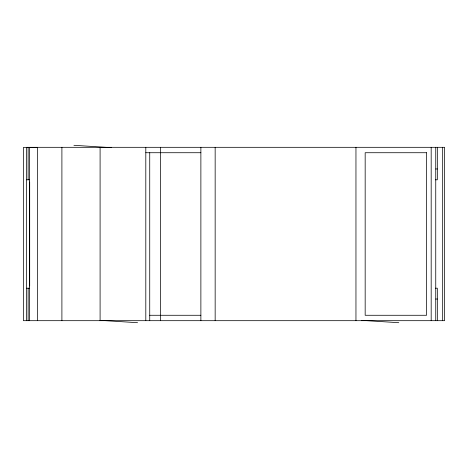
<?xml version="1.0" encoding="UTF-8"?>
<svg xmlns="http://www.w3.org/2000/svg" width="468" height="468" viewBox="0 0 468 468"><rect width="100%" height="100%" fill="white"/><g stroke="black" fill="none" stroke-linecap="round" stroke-linejoin="round"><path stroke-width="0.7" d="M37.188 147.42L23.4 147.42L23.4 320.685L444.6 320.685L444.6 147.315L26.629 147.315L26.629 320.685M145.805 152.726L200.877 152.726M435.749 168.971L437.328 168.971M26.629 179.8L29.601 179.8M435.357 179.8L437.328 179.8L437.328 147.315M26.629 288.2L29.601 288.2M435.357 288.2L437.328 288.2L437.328 320.685M435.749 299.029L437.328 299.029M149.731 315.274L200.877 315.274M73.921 145.296L111.285 147.66M361.448 320.34L398.812 322.704M100.205 320.34L137.569 322.704M442.675 147.315L442.675 320.685M435.749 147.315L435.749 320.685M431.18 147.315L431.18 320.685M355.955 147.315L355.955 320.685M215.157 147.315L215.157 320.685M200.877 147.315L200.877 320.685M160.577 147.315L160.577 320.685M149.731 152.726L149.731 320.685M145.805 147.315L145.805 320.685M100.093 147.315L100.093 320.685M61.899 147.315L61.899 320.685M37.399 147.315L37.399 320.685M29.689 181.964L29.689 286.036M29.56 147.315L29.56 320.685M28.133 147.315L28.133 179.8M28.133 288.2L28.133 320.685M426.576 152.726L365.169 152.726L365.169 315.274L426.576 315.274L426.576 152.726"/></g></svg>
